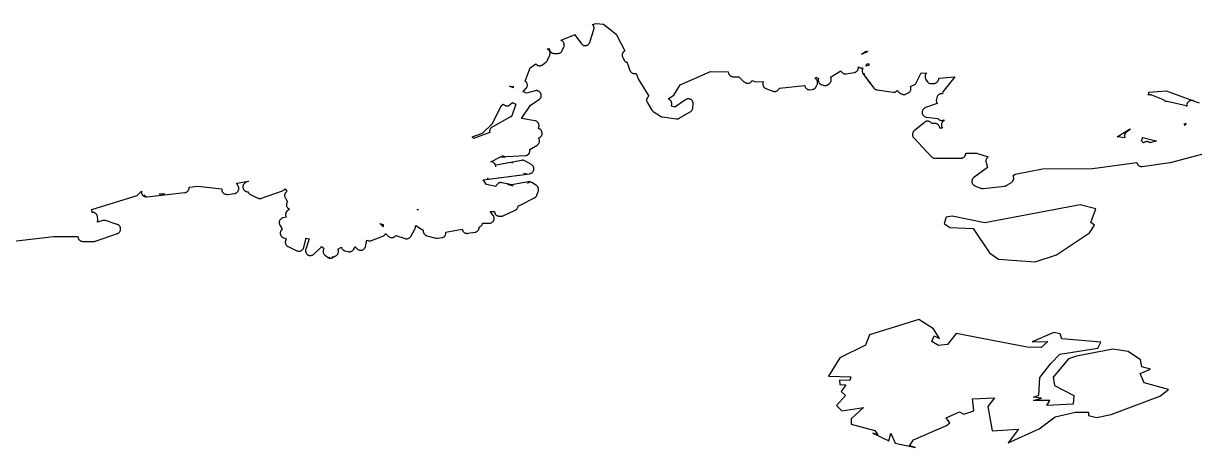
# Model space of a CAD drawing. Header units: metres. Extents: x 0 to 1325, y -1 to 773.
# Drawn here: x 1092 to 1200, y 30 to 69.1 of the extents above; entities that cross this region are included whole.
import ezdxf

# ---------------------------------------------------------------- set-up
doc = ezdxf.new("R2010")
doc.units = ezdxf.units.M

msp = doc.modelspace()

# ---------------------------------------------------------------- linework, layer by layer
at = {"layer": 'CUT'}
for points in [[(1087.28, 48.608), (1094.76, 49.478), (1096.99, 49.478), (1096.99, 49.438), (1097, 49.388), (1097.01, 49.348), (1097.02, 49.308), (1097.04, 49.268), (1097.07, 49.228), (1097.09, 49.188), (1097.12, 49.158), (1097.15, 49.128), (1097.19, 49.108), (1097.23, 49.078), (1097.27, 49.058), (1097.31, 49.048), (1097.35, 49.038), (1097.4, 49.028), (1097.44, 49.028), (1098.46, 49.028), (1098.51, 49.028), (1098.56, 49.038), (1098.61, 49.048), (1100.63, 49.738), (1100.67, 49.758), (1100.7, 49.778), (1100.74, 49.798), (1100.77, 49.828), (1100.81, 49.858), (1100.83, 49.888), (1100.86, 49.928), (1100.88, 49.968), (1100.9, 50.008), (1100.91, 50.048), (1100.92, 50.088), (1100.93, 50.128), (1100.93, 50.168), (1100.93, 50.218), (1100.92, 50.258), (1100.91, 50.298), (1100.9, 50.338), (1100.88, 50.378), (1100.85, 50.418), (1100.83, 50.448), (1100.8, 50.488), (1100.77, 50.518), (1100.73, 50.538), (1100.7, 50.558), (1100.66, 50.578), (1100.62, 50.598), (1099.55, 50.938), (1099.5, 50.948), (1099.46, 50.958), (1099.42, 50.958), (1099.38, 50.958), (1099.33, 50.948), (1099.29, 50.938), (1098.79, 50.808), (1098.8, 50.838), (1098.81, 50.878), (1098.82, 50.918), (1098.83, 50.958), (1098.83, 51.008), (1098.83, 51.048), (1098.8, 51.298), (1098.79, 51.348), (1098.78, 51.388), (1098.76, 51.428), (1098.74, 51.468), (1098.72, 51.508), (1098.69, 51.538), (1098.66, 51.568), (1098.63, 51.598), (1098.59, 51.628), (1098.56, 51.648), (1098.52, 51.668), (1098.48, 51.678), (1098.43, 51.688), (1098.39, 51.698), (1098.35, 51.698), (1098.3, 51.698), (1098.29, 51.698), (1098.26, 51.968), (1102.45, 53.258), (1102.86, 53.648), (1102.85, 53.618), (1102.85, 53.578), (1102.85, 53.538), (1102.86, 53.488), (1102.87, 53.448), (1102.89, 53.408), (1102.91, 53.368), (1102.93, 53.328), (1102.96, 53.298), (1102.99, 53.268), (1103.02, 53.238), (1103.06, 53.208), (1103.09, 53.188), (1103.13, 53.168), (1103.18, 53.158), (1103.22, 53.148), (1103.26, 53.138), (1103.31, 53.138), (1103.35, 53.138), (1106.85, 53.528), (1106.89, 53.538), (1106.94, 53.548), (1106.98, 53.568), (1107.02, 53.578), (1107.05, 53.608), (1107.09, 53.628), (1107.12, 53.658), (1107.15, 53.698), (1107.17, 53.728), (1107.2, 53.768), (1107.22, 53.808), (1107.23, 53.848), (1107.24, 53.888), (1107.25, 53.928), (1107.25, 53.978), (1107.25, 54.018), (1107.25, 54.028), (1108.05, 54.118), (1110.26, 53.868), (1110.26, 53.858), (1110.26, 53.818), (1110.26, 53.778), (1110.27, 53.728), (1110.28, 53.688), (1110.29, 53.648), (1110.31, 53.608), (1110.34, 53.568), (1110.36, 53.528), (1110.39, 53.498), (1110.42, 53.468), (1110.46, 53.448), (1110.5, 53.418), (1110.54, 53.398), (1110.58, 53.388), (1110.62, 53.378), (1110.67, 53.368), (1110.72, 53.358), (1110.77, 53.358), (1110.82, 53.358), (1111.45, 53.448), (1111.5, 53.458), (1111.54, 53.478), (1111.58, 53.488), (1111.62, 53.508), (1111.65, 53.538), (1111.69, 53.558), (1111.72, 53.588), (1111.75, 53.628), (1111.77, 53.658), (1111.79, 53.698), (1111.81, 53.738), (1111.82, 53.778), (1111.83, 53.828), (1111.84, 53.868), (1111.84, 53.908), (1111.84, 53.958), (1111.83, 53.998), (1111.82, 54.038), (1111.8, 54.078), (1111.78, 54.118), (1111.66, 54.328), (1111.64, 54.368), (1111.63, 54.378), (1111.69, 54.408), (1112.72, 54.588), (1112.46, 54.458), (1112.42, 54.438), (1112.38, 54.408), (1112.35, 54.388), (1112.32, 54.348), (1112.29, 54.318), (1112.27, 54.278), (1112.25, 54.238), (1112.23, 54.198), (1112.22, 54.158), (1112.21, 54.118), (1112.21, 54.068), (1112.21, 54.028), (1112.22, 53.988), (1112.23, 53.938), (1112.24, 53.898), (1112.26, 53.858), (1112.28, 53.818), (1112.3, 53.788), (1112.33, 53.748), (1112.36, 53.718), (1112.39, 53.698), (1112.43, 53.668), (1112.47, 53.648), (1112.51, 53.638), (1112.55, 53.618), (1112.59, 53.608), (1112.64, 53.608), (1112.68, 53.608), (1112.69, 53.608), (1112.69, 53.598), (1112.7, 53.558), (1112.72, 53.518), (1112.75, 53.478), (1112.78, 53.448), (1112.81, 53.418), (1112.84, 53.388), (1112.88, 53.358), (1112.92, 53.338), (1113.6, 53.018), (1113.64, 53.008), (1113.68, 52.988), (1113.72, 52.978), (1113.77, 52.978), (1113.81, 52.978), (1113.86, 52.978), (1113.9, 52.988), (1113.94, 53.008), (1115.86, 53.698), (1115.9, 53.708), (1115.94, 53.738), (1115.98, 53.758), (1116.01, 53.788), (1116.05, 53.818), (1116.07, 53.858), (1116.1, 53.888), (1116.27, 53.638), (1116.23, 53.608), (1116.2, 53.578), (1116.17, 53.548), (1116.14, 53.518), (1116.12, 53.478), (1116.1, 53.438), (1116.08, 53.398), (1116.07, 53.358), (1116.06, 53.308), (1116.06, 53.268), (1116.06, 53.228), (1116.07, 53.178), (1116.08, 53.138), (1116.09, 53.098), (1116.11, 53.058), (1116.13, 53.018), (1116.3, 52.748), (1116.32, 52.718), (1116.26, 52.568), (1116.24, 52.528), (1116.24, 52.488), (1116.23, 52.448), (1116.23, 52.398), (1116.23, 52.358), (1116.24, 52.308), (1116.25, 52.268), (1116.27, 52.228), (1116.29, 52.188), (1116.32, 52.158), (1116.34, 52.118), (1116.37, 52.088), (1116.41, 52.058), (1116.44, 52.038), (1116.48, 52.018), (1116.5, 52.008), (1116.3, 51.828), (1116.27, 51.798), (1116.24, 51.768), (1116.22, 51.728), (1116.19, 51.698), (1116.18, 51.658), (1116.16, 51.608), (1116.16, 51.568), (1116.15, 51.528), (1116.15, 51.488), (1116.15, 51.438), (1116.16, 51.398), (1116.2, 51.248), (1115.93, 51.198), (1115.89, 51.188), (1115.85, 51.178), (1115.81, 51.158), (1115.77, 51.138), (1115.73, 51.108), (1115.7, 51.088), (1115.67, 51.048), (1115.64, 51.018), (1115.62, 50.978), (1115.6, 50.938), (1115.58, 50.898), (1115.57, 50.858), (1115.56, 50.818), (1115.56, 50.768), (1115.56, 50.728), (1115.57, 50.688), (1115.58, 50.638), (1115.59, 50.598), (1115.61, 50.558), (1115.63, 50.518), (1115.84, 50.168), (1115.77, 50.088), (1115.74, 50.048), (1115.72, 50.018), (1115.7, 49.978), (1115.69, 49.938), (1115.67, 49.898), (1115.66, 49.848), (1115.66, 49.808), (1115.66, 49.768), (1115.66, 49.718), (1115.67, 49.678), (1115.69, 49.638), (1115.7, 49.598), (1115.72, 49.558), (1115.75, 49.518), (1115.77, 49.488), (1115.8, 49.458), (1115.84, 49.428), (1115.87, 49.408), (1115.91, 49.388), (1115.95, 49.368), (1116.2, 49.268), (1116.14, 49.088), (1116.13, 49.048), (1116.12, 49.008), (1116.12, 48.968), (1116.12, 48.918), (1116.13, 48.878), (1116.13, 48.838), (1116.15, 48.788), (1116.17, 48.748), (1116.19, 48.718), (1116.21, 48.678), (1116.24, 48.648), (1116.27, 48.608), (1116.3, 48.588), (1116.34, 48.558), (1116.38, 48.538), (1117.19, 48.158), (1117.23, 48.148), (1117.27, 48.128), (1117.32, 48.118), (1117.36, 48.118), (1117.4, 48.118), (1117.45, 48.128), (1117.49, 48.128), (1117.53, 48.148), (1117.57, 48.158), (1117.61, 48.178), (1117.65, 48.208), (1117.68, 48.238), (1117.71, 48.268), (1117.74, 48.298), (1117.77, 48.338), (1117.79, 48.378), (1117.8, 48.418), (1117.82, 48.458), (1118.01, 49.218), (1118.02, 49.258), (1118.02, 49.308), (1118.02, 49.318), (1118.34, 49.268), (1118.01, 48.308), (1118, 48.268), (1117.99, 48.228), (1117.99, 48.178), (1117.99, 48.138), (1118, 48.098), (1118.01, 48.048), (1118.02, 48.008), (1118.04, 47.968), (1118.06, 47.928), (1118.08, 47.898), (1118.11, 47.858), (1118.14, 47.828), (1118.18, 47.798), (1118.22, 47.778), (1118.26, 47.758), (1118.3, 47.738), (1118.34, 47.728), (1118.38, 47.718), (1118.43, 47.718), (1118.47, 47.718), (1118.52, 47.728), (1118.56, 47.738), (1118.6, 47.748), (1118.64, 47.768), (1118.68, 47.788), (1118.72, 47.818), (1118.75, 47.838), (1119.38, 48.438), (1119.41, 48.478), (1119.44, 48.508), (1119.46, 48.548), (1119.71, 48.358), (1119.68, 48.328), (1119.66, 48.288), (1119.64, 48.248), (1119.63, 48.198), (1119.62, 48.158), (1119.62, 48.118), (1119.62, 48.068), (1119.63, 48.028), (1119.63, 47.988), (1119.65, 47.948), (1119.66, 47.908), (1119.69, 47.868), (1119.71, 47.828), (1119.74, 47.798), (1119.77, 47.768), (1119.8, 47.738), (1120.03, 47.568), (1120.07, 47.538), (1120.11, 47.518), (1120.15, 47.508), (1120.19, 47.488), (1120.23, 47.488), (1120.27, 47.478), (1120.32, 47.478), (1120.36, 47.478), (1120.4, 47.488), (1120.44, 47.498), (1120.48, 47.518), (1120.52, 47.538), (1120.8, 47.698), (1120.84, 47.718), (1120.88, 47.748), (1120.91, 47.778), (1120.94, 47.818), (1120.96, 47.848), (1120.98, 47.888), (1121, 47.928), (1121.01, 47.968), (1121.02, 48.018), (1121.03, 48.058), (1121.03, 48.108), (1121.03, 48.148), (1121.02, 48.188), (1121.01, 48.238), (1120.99, 48.278), (1120.98, 48.308), (1121.31, 48.488), (1121.31, 48.468), (1121.32, 48.428), (1121.34, 48.388), (1121.36, 48.348), (1121.39, 48.308), (1121.41, 48.278), (1121.45, 48.248), (1121.48, 48.218), (1121.52, 48.198), (1121.56, 48.178), (1121.6, 48.158), (1121.64, 48.148), (1121.94, 48.078), (1121.98, 48.068), (1122.03, 48.068), (1122.07, 48.068), (1122.12, 48.078), (1122.16, 48.088), (1122.2, 48.098), (1122.25, 48.118), (1122.28, 48.138), (1122.32, 48.168), (1122.35, 48.198), (1122.39, 48.228), (1122.41, 48.268), (1122.58, 48.518), (1122.77, 48.338), (1122.8, 48.308), (1122.84, 48.278), (1122.87, 48.258), (1122.91, 48.238), (1122.96, 48.228), (1123, 48.218), (1123.04, 48.208), (1123.09, 48.208), (1123.13, 48.208), (1123.17, 48.218), (1123.21, 48.228), (1123.26, 48.248), (1123.29, 48.258), (1123.33, 48.288), (1123.37, 48.308), (1123.4, 48.338), (1123.43, 48.378), (1123.45, 48.408), (1123.48, 48.448), (1123.5, 48.488), (1123.51, 48.528), (1123.52, 48.568), (1123.64, 49.138), (1123.75, 49.098), (1123.79, 49.088), (1123.83, 49.078), (1123.87, 49.068), (1123.91, 49.068), (1123.95, 49.068), (1123.99, 49.078), (1124.03, 49.088), (1124.07, 49.098), (1125.13, 49.508), (1125.17, 49.528), (1125.21, 49.548), (1125.25, 49.578), (1125.28, 49.608), (1125.31, 49.638), (1125.34, 49.668), (1125.36, 49.708), (1125.37, 49.738), (1125.65, 49.488), (1125.69, 49.468), (1125.72, 49.438), (1125.76, 49.418), (1125.8, 49.398), (1125.85, 49.388), (1125.89, 49.378), (1125.94, 49.378), (1125.98, 49.378), (1126.03, 49.388), (1126.07, 49.398), (1126.11, 49.408), (1126.15, 49.428), (1126.19, 49.448), (1126.23, 49.478), (1126.26, 49.508), (1126.3, 49.538), (1126.31, 49.568), (1127.17, 49.278), (1127.21, 49.268), (1127.25, 49.258), (1127.3, 49.258), (1127.34, 49.258), (1127.38, 49.268), (1127.43, 49.278), (1127.47, 49.288), (1127.51, 49.308), (1127.55, 49.328), (1127.58, 49.348), (1127.62, 49.378), (1127.65, 49.408), (1127.68, 49.448), (1127.7, 49.488), (1128.08, 50.148), (1128.1, 50.178), (1128.12, 50.228), (1128.13, 50.268), (1128.14, 50.308), (1128.14, 50.358), (1128.14, 50.398), (1128.13, 50.438), (1128.13, 50.448), (1128.18, 50.488), (1128.68, 50.138), (1128.72, 50.118), (1128.75, 50.098), (1128.8, 50.078), (1128.84, 50.068), (1128.86, 50.058), (1128.86, 50.048), (1128.86, 49.998), (1128.86, 49.958), (1128.86, 49.918), (1128.87, 49.868), (1128.89, 49.828), (1128.9, 49.788), (1128.92, 49.748), (1128.95, 49.718), (1128.97, 49.678), (1129, 49.648), (1129.04, 49.618), (1129.07, 49.598), (1129.11, 49.578), (1129.15, 49.558), (1129.19, 49.548), (1130, 49.328), (1130.05, 49.318), (1130.1, 49.308), (1130.14, 49.308), (1130.19, 49.318), (1130.57, 49.378), (1130.61, 49.378), (1130.66, 49.398), (1130.7, 49.418), (1130.74, 49.438), (1130.77, 49.458), (1130.81, 49.488), (1130.84, 49.518), (1130.87, 49.558), (1130.89, 49.588), (1130.91, 49.628), (1130.93, 49.678), (1130.94, 49.718), (1130.95, 49.758), (1130.95, 49.808), (1130.95, 49.848), (1130.94, 49.888), (1132.45, 50.138), (1132.46, 50.098), (1132.48, 50.058), (1132.49, 50.018), (1132.51, 49.978), (1132.54, 49.938), (1132.57, 49.908), (1132.6, 49.878), (1132.63, 49.848), (1132.67, 49.818), (1132.71, 49.798), (1132.75, 49.778), (1132.8, 49.768), (1132.84, 49.758), (1132.88, 49.758), (1132.93, 49.758), (1132.97, 49.768), (1133.64, 49.878), (1133.69, 49.888), (1133.73, 49.898), (1133.77, 49.918), (1133.81, 49.938), (1133.84, 49.958), (1133.88, 49.988), (1133.91, 50.018), (1133.93, 50.048), (1133.96, 50.088), (1133.98, 50.128), (1133.99, 50.168), (1134.01, 50.208), (1134.02, 50.248), (1134.02, 50.298), (1134.02, 50.338), (1134.02, 50.348), (1134.03, 50.348), (1134.07, 50.368), (1134.11, 50.388), (1134.14, 50.408), (1134.18, 50.438), (1134.21, 50.468), (1134.24, 50.498), (1134.27, 50.528), (1134.29, 50.568), (1134.31, 50.608), (1134.32, 50.648), (1134.33, 50.698), (1134.34, 50.718), (1134.93, 50.698), (1134.98, 50.698), (1135.02, 50.708), (1135.07, 50.718), (1135.11, 50.728), (1135.15, 50.748), (1135.19, 50.768), (1135.22, 50.788), (1135.26, 50.818), (1135.29, 50.848), (1135.32, 50.888), (1135.34, 50.918), (1135.36, 50.958), (1135.38, 51.008), (1135.39, 51.048), (1135.4, 51.088), (1135.4, 51.138), (1135.4, 51.178), (1135.39, 51.218), (1135.38, 51.268), (1135.37, 51.308), (1135.35, 51.348), (1135.33, 51.388), (1135.31, 51.418), (1135.03, 51.778), (1135.43, 51.788), (1135.43, 51.758), (1135.44, 51.718), (1135.45, 51.678), (1135.46, 51.628), (1135.48, 51.588), (1135.5, 51.548), (1135.53, 51.518), (1135.56, 51.478), (1135.59, 51.448), (1135.63, 51.428), (1135.67, 51.398), (1135.71, 51.388), (1135.75, 51.368), (1135.79, 51.358), (1135.84, 51.348), (1135.88, 51.348), (1136.04, 51.348), (1136.09, 51.348), (1136.14, 51.358), (1136.18, 51.368), (1136.23, 51.388), (1137.34, 51.898), (1137.38, 51.918), (1137.41, 51.938), (1137.45, 51.968), (1137.48, 51.998), (1137.51, 52.028), (1137.53, 52.068), (1137.55, 52.108), (1137.57, 52.148), (1137.58, 52.188), (1137.59, 52.228), (1137.6, 52.268), (1137.6, 52.308), (1137.61, 52.308), (1137.65, 52.308), (1137.7, 52.328), (1137.74, 52.348), (1139.12, 53.038), (1139.16, 53.058), (1139.19, 53.078), (1139.23, 53.108), (1139.25, 53.138), (1139.28, 53.168), (1139.31, 53.208), (1139.33, 53.238), (1139.34, 53.278), (1139.47, 53.628), (1139.48, 53.668), (1139.49, 53.718), (1139.5, 53.758), (1139.5, 53.798), (1139.5, 53.848), (1139.49, 53.888), (1139.48, 53.928), (1139.46, 53.968), (1139.44, 54.008), (1139.42, 54.048), (1139.39, 54.078), (1139.36, 54.108), (1139.33, 54.138), (1139.3, 54.168), (1138.87, 54.448), (1138.83, 54.468), (1138.79, 54.488), (1138.75, 54.498), (1138.71, 54.508), (1138.67, 54.518), (1138.62, 54.518), (1138.58, 54.518), (1138.54, 54.508), (1137.03, 54.238), (1136.09, 54.438), (1136.05, 54.448), (1136.01, 54.448), (1135.96, 54.448), (1135.92, 54.438), (1135.88, 54.428), (1135.84, 54.418), (1135.8, 54.398), (1135.76, 54.378), (1135.72, 54.348), (1135.69, 54.318), (1135.66, 54.288), (1135.63, 54.258), (1135.61, 54.218), (1135.59, 54.178), (1135.57, 54.138), (1135.56, 54.098), (1134.68, 54.288), (1134.38, 54.718), (1138.67, 55.268), (1138.71, 55.278), (1138.75, 55.288), (1138.8, 55.308), (1138.84, 55.328), (1138.87, 55.358), (1138.91, 55.378), (1138.94, 55.408), (1138.97, 55.448), (1138.99, 55.488), (1139.02, 55.528), (1139.03, 55.568), (1139.05, 55.608), (1139.06, 55.648), (1139.06, 55.698), (1139.06, 55.738), (1139.05, 55.788), (1139.05, 55.828), (1139.03, 55.868), (1139.02, 55.918), (1138.99, 55.958), (1138.97, 55.988), (1138.94, 56.028), (1138.91, 56.058), (1138.87, 56.088), (1138.83, 56.108), (1138.24, 56.448), (1138.2, 56.468), (1138.16, 56.488), (1138.12, 56.498), (1138.07, 56.508), (1138.03, 56.508), (1137.98, 56.508), (1137.94, 56.498), (1135.55, 56.058), (1135.42, 56.218), (1135.39, 56.248), (1135.36, 56.278), (1135.32, 56.298), (1135.28, 56.328), (1135.25, 56.338), (1135.21, 56.358), (1135.17, 56.368), (1135.12, 56.378), (1135.09, 56.378), (1135.98, 56.818), (1138.26, 56.938), (1138.31, 56.948), (1138.35, 56.948), (1138.4, 56.968), (1138.44, 56.988), (1138.48, 57.008), (1138.51, 57.028), (1138.55, 57.058), (1138.58, 57.088), (1138.61, 57.128), (1138.63, 57.168), (1138.65, 57.208), (1138.67, 57.248), (1138.68, 57.288), (1138.69, 57.338), (1138.69, 57.378), (1138.69, 57.428), (1138.68, 57.468), (1138.68, 57.498), (1139.36, 57.918), (1139.4, 57.938), (1139.44, 57.968), (1139.47, 57.998), (1139.49, 58.038), (1139.52, 58.068), (1139.54, 58.108), (1139.56, 58.148), (1139.57, 58.198), (1139.58, 58.238), (1139.58, 58.288), (1139.58, 58.328), (1139.57, 58.378), (1139.56, 58.418), (1139.55, 58.458), (1139.53, 58.498), (1139.51, 58.538), (1139.49, 58.568), (1139.5, 58.568), (1139.54, 58.578), (1139.58, 58.598), (1139.61, 58.618), (1139.65, 58.648), (1139.68, 58.678), (1139.71, 58.708), (1139.74, 58.738), (1139.76, 58.778), (1139.78, 58.818), (1139.8, 58.858), (1139.81, 58.898), (1139.82, 58.948), (1139.82, 58.988), (1139.82, 59.038), (1139.81, 59.078), (1139.8, 59.118), (1139.79, 59.158), (1139.77, 59.198), (1139.75, 59.238), (1139.72, 59.278), (1139.69, 59.308), (1139.66, 59.338), (1139.63, 59.368), (1139.59, 59.388), (1139.46, 59.458), (1139.47, 59.468), (1139.49, 59.508), (1139.51, 59.548), (1139.52, 59.588), (1139.53, 59.638), (1139.54, 59.678), (1139.54, 59.718), (1139.54, 59.768), (1139.53, 59.808), (1139.52, 59.848), (1139.5, 59.888), (1139.48, 59.928), (1139.46, 59.968), (1139.43, 59.998), (1139.4, 60.028), (1139.37, 60.058), (1139.33, 60.088), (1139.3, 60.108), (1139.26, 60.128), (1139.21, 60.138), (1139.17, 60.148), (1137.93, 60.378), (1138.75, 61.598), (1139.54, 62.108), (1139.57, 62.138), (1139.6, 62.168), (1139.63, 62.198), (1139.66, 62.228), (1139.68, 62.268), (1139.7, 62.308), (1139.72, 62.348), (1139.73, 62.388), (1139.74, 62.438), (1139.74, 62.478), (1139.74, 62.518), (1139.73, 62.568), (1139.72, 62.608), (1139.71, 62.648), (1139.69, 62.688), (1139.67, 62.728), (1139.64, 62.768), (1139.62, 62.798), (1139.58, 62.828), (1139.55, 62.858), (1139.51, 62.878), (1139.47, 62.898), (1139.43, 62.918), (1139.39, 62.928), (1139.35, 62.938), (1139.3, 62.938), (1139.26, 62.938), (1139.22, 62.928), (1139.17, 62.918), (1138.38, 62.708), (1138.04, 62.848), (1138.07, 62.858), (1138.11, 62.888), (1138.14, 62.908), (1138.17, 62.948), (1138.35, 63.158), (1138.38, 63.188), (1138.4, 63.228), (1138.42, 63.268), (1138.44, 63.308), (1138.45, 63.348), (1138.46, 63.398), (1138.46, 63.438), (1138.46, 63.478), (1138.45, 63.528), (1138.44, 63.568), (1138.43, 63.608), (1138.41, 63.648), (1138.39, 63.688), (1138.37, 63.728), (1138.34, 63.758), (1138.3, 63.788), (1138.27, 63.818), (1138.73, 65.048), (1139.23, 65.418), (1139.26, 65.388), (1139.29, 65.358), (1139.32, 65.328), (1139.36, 65.298), (1139.4, 65.278), (1139.44, 65.268), (1139.48, 65.248), (1139.52, 65.248), (1139.56, 65.238), (1139.61, 65.238), (1139.65, 65.238), (1139.69, 65.248), (1139.74, 65.258), (1139.78, 65.278), (1139.82, 65.298), (1139.85, 65.318), (1140.17, 65.548), (1140.21, 65.578), (1140.24, 65.608), (1140.26, 65.638), (1140.29, 65.678), (1140.31, 65.708), (1140.33, 65.748), (1140.52, 66.218), (1140.53, 66.258), (1140.54, 66.298), (1140.55, 66.348), (1140.55, 66.388), (1140.55, 66.428), (1140.54, 66.478), (1140.53, 66.518), (1140.52, 66.558), (1140.5, 66.598), (1140.48, 66.638), (1140.45, 66.668), (1140.42, 66.698), (1140.39, 66.728), (1140.29, 66.808), (1140.48, 66.818), (1140.48, 66.778), (1140.49, 66.728), (1140.5, 66.688), (1140.51, 66.648), (1140.53, 66.608), (1140.55, 66.568), (1140.58, 66.538), (1140.61, 66.498), (1140.64, 66.468), (1140.68, 66.448), (1140.72, 66.418), (1140.76, 66.398), (1140.8, 66.388), (1140.84, 66.378), (1140.89, 66.368), (1140.93, 66.368), (1141.27, 66.368), (1141.31, 66.368), (1141.36, 66.378), (1141.4, 66.388), (1141.44, 66.398), (1141.48, 66.418), (1141.52, 66.438), (1141.55, 66.468), (1141.59, 66.498), (1141.62, 66.528), (1141.64, 66.568), (1141.67, 66.598), (1141.68, 66.638), (1141.82, 66.968), (1141.84, 67.018), (1141.85, 67.058), (1141.86, 67.098), (1141.86, 67.148), (1141.86, 67.188), (1141.85, 67.228), (1141.84, 67.278), (1141.83, 67.318), (1141.81, 67.358), (1141.79, 67.398), (1141.76, 67.428), (1141.73, 67.468), (1141.7, 67.498), (1141.66, 67.518), (1141.62, 67.548), (1141.58, 67.568), (1141.59, 67.588), (1142.86, 68.118), (1142.87, 68.078), (1142.88, 68.038), (1142.9, 67.998), (1142.93, 67.958), (1143.44, 67.268), (1143.47, 67.238), (1143.5, 67.208), (1143.53, 67.178), (1143.57, 67.148), (1143.61, 67.128), (1143.65, 67.108), (1143.7, 67.098), (1143.74, 67.088), (1143.79, 67.088), (1143.83, 67.088), (1143.88, 67.098), (1143.92, 67.108), (1143.96, 67.118), (1144, 67.138), (1144.04, 67.158), (1144.08, 67.188), (1144.11, 67.218), (1144.14, 67.248), (1144.17, 67.288), (1144.2, 67.318), (1144.21, 67.368), (1144.23, 67.408), (1144.59, 68.578), (1144.6, 68.618), (1144.61, 68.658), (1144.61, 68.708), (1144.61, 68.748), (1144.6, 68.798), (1144.59, 68.838), (1144.58, 68.878), (1144.56, 68.918), (1144.53, 68.958), (1144.51, 68.988), (1144.48, 69.028), (1144.47, 69.038), (1144.81, 69.138), (1145.49, 69.058), (1146.66, 68.138), (1147.45, 66.608), (1147.41, 66.588), (1147.38, 66.558), (1147.34, 66.528), (1147.31, 66.498), (1147.29, 66.458), (1147.26, 66.418), (1147.25, 66.388), (1147.23, 66.338), (1147.22, 66.298), (1147.21, 66.258), (1147.21, 66.208), (1147.21, 66.168), (1147.22, 66.128), (1147.23, 66.078), (1147.24, 66.038), (1147.26, 65.998), (1147.38, 65.768), (1147.4, 65.728), (1147.43, 65.698), (1147.46, 65.668), (1147.49, 65.638), (1147.52, 65.608), (1147.56, 65.588), (1147.6, 65.568), (1147.64, 65.548), (1147.67, 65.538), (1147.67, 65.508), (1147.68, 65.468), (1147.7, 65.428), (1147.92, 64.808), (1147.93, 64.768), (1147.95, 64.728), (1147.98, 64.688), (1148, 64.658), (1148.03, 64.628), (1148.07, 64.598), (1148.1, 64.578), (1148.14, 64.558), (1148.18, 64.538), (1148.22, 64.528), (1148.26, 64.518), (1148.31, 64.508), (1148.35, 64.508), (1148.39, 64.508), (1148.44, 64.518), (1148.48, 64.528), (1148.49, 64.528), (1148.67, 64.018), (1149.67, 62.428), (1149.64, 62.408), (1149.6, 62.378), (1149.57, 62.348), (1149.54, 62.308), (1149.52, 62.268), (1149.5, 62.238), (1149.48, 62.188), (1149.47, 62.148), (1149.46, 62.108), (1149.46, 62.058), (1149.46, 62.018), (1149.47, 61.978), (1149.48, 61.928), (1149.49, 61.888), (1149.51, 61.848), (1149.53, 61.808), (1149.94, 61.148), (1149.97, 61.108), (1150, 61.078), (1150.03, 61.038), (1150.07, 61.008), (1150.73, 60.578), (1150.77, 60.558), (1150.81, 60.548), (1150.84, 60.528), (1150.88, 60.518), (1150.92, 60.508), (1152.2, 60.338), (1152.24, 60.338), (1152.28, 60.338), (1152.33, 60.338), (1152.37, 60.348), (1152.41, 60.358), (1152.45, 60.378), (1152.48, 60.398), (1153.49, 60.978), (1153.53, 60.998), (1153.57, 61.028), (1153.6, 61.058), (1153.63, 61.098), (1153.66, 61.138), (1153.68, 61.178), (1153.69, 61.218), (1153.71, 61.258), (1153.72, 61.308), (1153.77, 61.668), (1153.77, 61.708), (1153.77, 61.748), (1153.76, 61.798), (1153.76, 61.838), (1153.74, 61.878), (1153.73, 61.918), (1153.71, 61.958), (1153.68, 61.998), (1153.65, 62.028), (1153.62, 62.058), (1153.59, 62.088), (1153.56, 62.108), (1153.52, 62.128), (1153.48, 62.148), (1153.44, 62.158), (1153.39, 62.168), (1153.35, 62.178), (1153.31, 62.178), (1153.26, 62.178), (1153.22, 62.168), (1153.18, 62.158), (1153.14, 62.138), (1153.1, 62.118), (1153.06, 62.098), (1152.06, 61.398), (1151.75, 61.508), (1151.78, 61.688), (1151.78, 61.738), (1151.78, 61.778), (1151.77, 61.828), (1151.76, 61.868), (1151.75, 61.918), (1151.73, 61.958), (1151.71, 61.998), (1151.68, 62.028), (1151.65, 62.068), (1151.62, 62.098), (1151.58, 62.118), (1151.54, 62.148), (1151.5, 62.168), (1151.45, 62.188), (1151.96, 62.508), (1152.57, 63.468), (1155.36, 64.688), (1157, 64.668), (1157, 64.638), (1157.01, 64.588), (1157.02, 64.548), (1157.03, 64.508), (1157.05, 64.468), (1157.07, 64.428), (1157.1, 64.388), (1157.12, 64.358), (1157.16, 64.328), (1157.19, 64.298), (1157.23, 64.278), (1157.27, 64.258), (1157.31, 64.238), (1157.35, 64.228), (1157.4, 64.218), (1157.44, 64.218), (1157.93, 64.208), (1157.96, 64.208), (1157.97, 64.208), (1158.37, 63.808), (1158.4, 63.768), (1158.45, 63.748), (1158.49, 63.718), (1158.62, 63.658), (1158.66, 63.638), (1158.71, 63.628), (1158.75, 63.618), (1158.79, 63.618), (1158.84, 63.618), (1158.88, 63.628), (1158.93, 63.638), (1158.97, 63.648), (1159.01, 63.668), (1159.05, 63.688), (1159.09, 63.708), (1159.12, 63.738), (1159.15, 63.778), (1159.18, 63.808), (1159.2, 63.848), (1159.21, 63.878), (1159.5, 63.738), (1160.23, 63.768), (1160.22, 63.738), (1160.2, 63.688), (1160.19, 63.648), (1160.18, 63.608), (1160.18, 63.558), (1160.18, 63.518), (1160.19, 63.468), (1160.2, 63.428), (1160.22, 63.378), (1160.24, 63.338), (1160.26, 63.308), (1160.29, 63.268), (1160.32, 63.238), (1160.35, 63.208), (1160.39, 63.178), (1160.43, 63.158), (1160.47, 63.138), (1161.12, 62.888), (1161.16, 62.878), (1161.2, 62.868), (1161.25, 62.858), (1161.29, 62.858), (1161.34, 62.858), (1161.38, 62.868), (1161.42, 62.878), (1161.46, 62.898), (1161.5, 62.918), (1161.54, 62.938), (1161.58, 62.968), (1161.61, 62.998), (1161.64, 63.038), (1161.66, 63.068), (1161.68, 63.108), (1161.7, 63.148), (1161.71, 63.178), (1164.04, 63.418), (1164.05, 63.378), (1164.06, 63.338), (1164.08, 63.298), (1164.09, 63.258), (1164.12, 63.218), (1164.14, 63.178), (1164.17, 63.148), (1164.21, 63.118), (1164.24, 63.088), (1164.28, 63.068), (1164.32, 63.048), (1164.36, 63.038), (1164.4, 63.028), (1164.45, 63.018), (1164.49, 63.018), (1164.53, 63.018), (1164.73, 63.038), (1164.78, 63.048), (1164.82, 63.058), (1164.86, 63.068), (1164.9, 63.088), (1164.94, 63.108), (1164.97, 63.138), (1165, 63.168), (1165.03, 63.198), (1165.06, 63.228), (1165.08, 63.268), (1165.18, 63.448), (1165.2, 63.488), (1165.22, 63.528), (1165.23, 63.578), (1165.24, 63.618), (1165.24, 63.658), (1165.24, 63.708), (1165.23, 63.748), (1165.22, 63.798), (1165.21, 63.838), (1165.19, 63.878), (1165.17, 63.918), (1165.14, 63.948), (1165.11, 63.988), (1165.08, 64.018), (1165.04, 64.038), (1165.01, 64.068), (1165.07, 64.168), (1165.33, 64.068), (1165.32, 64.028), (1165.31, 63.988), (1165.3, 63.948), (1165.3, 63.898), (1165.3, 63.858), (1165.31, 63.808), (1165.32, 63.768), (1165.34, 63.728), (1165.36, 63.688), (1165.38, 63.648), (1165.41, 63.608), (1165.44, 63.578), (1165.48, 63.548), (1165.51, 63.528), (1165.55, 63.508), (1165.59, 63.488), (1165.75, 63.428), (1165.8, 63.408), (1165.84, 63.408), (1165.89, 63.398), (1165.93, 63.398), (1165.98, 63.408), (1166.03, 63.418), (1166.07, 63.428), (1166.11, 63.448), (1166.15, 63.468), (1166.29, 63.558), (1166.33, 63.588), (1166.36, 63.618), (1166.39, 63.648), (1166.42, 63.678), (1166.44, 63.718), (1166.46, 63.758), (1166.48, 63.798), (1166.49, 63.848), (1166.5, 63.888), (1166.5, 63.938), (1166.5, 63.978), (1166.49, 64.018), (1166.48, 64.068), (1166.47, 64.108), (1166.45, 64.148), (1166.44, 64.178), (1167.39, 64.768), (1167.39, 64.748), (1167.41, 64.708), (1167.44, 64.668), (1167.47, 64.638), (1167.5, 64.608), (1167.53, 64.578), (1167.57, 64.548), (1167.61, 64.528), (1167.65, 64.518), (1167.69, 64.498), (1167.73, 64.488), (1167.78, 64.488), (1167.82, 64.488), (1167.87, 64.488), (1168.62, 64.598), (1168.66, 64.608), (1168.7, 64.628), (1168.74, 64.638), (1168.78, 64.668), (1168.82, 64.688), (1168.85, 64.718), (1168.89, 64.748), (1168.91, 64.788), (1168.94, 64.818), (1168.96, 64.858), (1168.98, 64.898), (1168.99, 64.948), (1169, 64.988), (1169, 65.038), (1169, 65.078), (1168.99, 65.118), (1169.16, 65.048), (1169.2, 65.038), (1169.24, 65.028), (1169.29, 65.018), (1169.33, 65.018), (1169.38, 65.018), (1169.42, 65.028), (1169.41, 64.998), (1169.38, 64.958), (1169.37, 64.918), (1169.35, 64.878), (1169.35, 64.838), (1169.34, 64.788), (1169.34, 64.748), (1169.34, 64.698), (1169.35, 64.658), (1169.37, 64.618), (1169.38, 64.578), (1169.41, 64.538), (1169.43, 64.498), (1170.42, 63.178), (1170.45, 63.148), (1170.48, 63.108), (1170.51, 63.088), (1170.55, 63.058), (1170.59, 63.038), (1170.63, 63.028), (1170.67, 63.008), (1170.72, 62.998), (1172.2, 62.788), (1172.24, 62.788), (1172.28, 62.788), (1172.33, 62.798), (1172.37, 62.798), (1172.41, 62.818), (1172.45, 62.828), (1172.49, 62.848), (1172.53, 62.878), (1172.56, 62.908), (1172.59, 62.938), (1172.61, 62.958), (1172.62, 62.928), (1172.64, 62.888), (1172.67, 62.858), (1172.7, 62.818), (1172.73, 62.798), (1172.77, 62.768), (1172.96, 62.648), (1173, 62.628), (1173.04, 62.608), (1173.09, 62.588), (1173.13, 62.588), (1173.18, 62.578), (1173.22, 62.578), (1173.27, 62.588), (1173.31, 62.588), (1173.36, 62.608), (1173.4, 62.628), (1173.6, 62.728), (1173.64, 62.748), (1173.67, 62.768), (1173.71, 62.798), (1173.74, 62.828), (1173.77, 62.868), (1173.79, 62.898), (1173.81, 62.938), (1173.83, 62.978), (1173.84, 63.018), (1173.85, 63.068), (1173.85, 63.108), (1173.85, 63.148), (1173.85, 63.198), (1173.84, 63.238), (1173.82, 63.278), (1173.81, 63.318), (1174.26, 63.538), (1174.8, 64.578), (1175.28, 64.548), (1175.27, 64.538), (1175.24, 64.508), (1175.22, 64.468), (1175.2, 64.428), (1175.18, 64.388), (1175.17, 64.348), (1175.16, 64.308), (1175.15, 64.268), (1175.15, 64.218), (1175.15, 64.178), (1175.16, 64.138), (1175.17, 64.088), (1175.19, 64.048), (1175.21, 64.008), (1175.23, 63.978), (1175.36, 63.788), (1175.38, 63.748), (1175.41, 63.718), (1175.45, 63.688), (1175.48, 63.668), (1175.52, 63.638), (1175.56, 63.618), (1175.6, 63.608), (1175.64, 63.598), (1175.68, 63.588), (1175.72, 63.588), (1175.77, 63.588), (1176.01, 63.608), (1176.05, 63.618), (1176.09, 63.628), (1176.14, 63.638), (1176.18, 63.658), (1176.22, 63.678), (1176.25, 63.708), (1176.28, 63.738), (1176.32, 63.768), (1176.34, 63.808), (1176.37, 63.838), (1176.38, 63.878), (1176.4, 63.928), (1176.41, 63.968), (1176.42, 64.008), (1176.42, 64.058), (1176.42, 64.088), (1177.9, 64.198), (1176.8, 62.828), (1176.76, 62.638), (1176.73, 62.648), (1176.69, 62.648), (1176.64, 62.648), (1176.6, 62.638), (1176.56, 62.628), (1176.51, 62.618), (1176.47, 62.598), (1176.44, 62.578), (1176.4, 62.548), (1176.37, 62.518), (1176.34, 62.488), (1176.31, 62.458), (1176.29, 62.418), (1176.27, 62.378), (1176.25, 62.338), (1176.24, 62.298), (1176.2, 62.118), (1176.19, 62.068), (1176.19, 62.028), (1176.19, 61.988), (1176.2, 61.938), (1176.21, 61.898), (1176.22, 61.858), (1176.24, 61.818), (1176.26, 61.778), (1176.28, 61.748), (1175.18, 61.368), (1175.14, 61.348), (1175.1, 61.328), (1175.06, 61.298), (1175.03, 61.268), (1175, 61.238), (1174.97, 61.208), (1174.94, 61.168), (1174.92, 61.128), (1174.91, 61.088), (1174.89, 61.048), (1174.88, 60.998), (1174.88, 60.958), (1174.88, 60.908), (1174.89, 60.868), (1174.9, 60.818), (1174.91, 60.778), (1174.93, 60.738), (1174.95, 60.698), (1174.98, 60.658), (1175, 60.628), (1175.04, 60.598), (1175.07, 60.568), (1175.11, 60.548), (1175.15, 60.528), (1175.19, 60.508), (1175.24, 60.498), (1175.28, 60.488), (1176.33, 60.378), (1176.33, 60.368), (1176.36, 60.328), (1176.39, 60.298), (1176.43, 60.268), (1176.46, 60.248), (1176.5, 60.228), (1176.54, 60.208), (1176.58, 60.198), (1176.63, 60.188), (1176.67, 60.188), (1176.71, 60.188), (1176.76, 60.188), (1176.8, 60.198), (1176.84, 60.218), (1176.88, 60.228), (1176.89, 60.228), (1176.91, 60.178), (1176.9, 60.168), (1176.87, 60.148), (1176.83, 60.118), (1176.8, 60.088), (1176.77, 60.058), (1176.74, 60.028), (1176.72, 59.988), (1176.7, 59.948), (1176.68, 59.908), (1176.67, 59.868), (1176.66, 59.828), (1176.66, 59.778), (1176.66, 59.738), (1176.67, 59.698), (1176.68, 59.648), (1176.69, 59.608), (1176.71, 59.568), (1176.76, 59.478), (1176.51, 59.458), (1176.51, 59.468), (1176.51, 59.508), (1176.5, 59.558), (1176.49, 59.598), (1176.47, 59.638), (1176.45, 59.678), (1176.43, 59.718), (1176.4, 59.748), (1176.37, 59.778), (1176.34, 59.808), (1176.31, 59.838), (1176.27, 59.858), (1176.23, 59.878), (1176.19, 59.888), (1176.15, 59.898), (1176.1, 59.908), (1176.06, 59.908), (1176.02, 59.908), (1175.78, 59.888), (1175.77, 59.898), (1175.75, 59.928), (1175.72, 59.968), (1175.69, 59.998), (1175.66, 60.028), (1175.62, 60.048), (1175.58, 60.068), (1175.54, 60.088), (1175.5, 60.098), (1175.46, 60.108), (1175.41, 60.118), (1175.37, 60.118), (1175.33, 60.118), (1175.28, 60.108), (1175.24, 60.098), (1175.2, 60.078), (1175.16, 60.058), (1175.13, 60.038), (1175.09, 60.008), (1174.15, 59.218), (1174.12, 59.198), (1174.09, 59.158), (1174.06, 59.128), (1174.04, 59.088), (1174.02, 59.048), (1174.01, 59.008), (1174, 58.968), (1173.99, 58.928), (1173.99, 58.878), (1173.99, 58.838), (1174, 58.798), (1174.01, 58.758), (1174.02, 58.708), (1174.04, 58.668), (1174.06, 58.638), (1174.09, 58.598), (1174.11, 58.568), (1175.76, 56.838), (1175.8, 56.808), (1175.83, 56.778), (1175.87, 56.758), (1175.91, 56.738), (1175.96, 56.718), (1176, 56.708), (1176.05, 56.698), (1176.09, 56.698), (1178.46, 56.708), (1178.51, 56.708), (1178.55, 56.718), (1178.59, 56.728), (1178.63, 56.738), (1178.67, 56.758), (1178.71, 56.788), (1178.74, 56.808), (1178.78, 56.838), (1178.81, 56.868), (1178.83, 56.908), (1178.86, 56.938), (1178.87, 56.978), (1178.89, 57.028), (1178.9, 57.068), (1178.91, 57.108), (1178.91, 57.148), (1178.91, 57.158), (1179.9, 57.158), (1180.97, 56.818), (1180.95, 56.808), (1180.92, 56.778), (1180.89, 56.748), (1180.86, 56.718), (1180.83, 56.688), (1180.81, 56.648), (1180.79, 56.608), (1180.78, 56.568), (1180.77, 56.528), (1180.76, 56.488), (1180.76, 56.438), (1180.76, 56.398), (1180.77, 56.358), (1180.78, 56.308), (1180.91, 55.858), (1179.65, 54.928), (1179.62, 54.908), (1179.59, 54.868), (1179.56, 54.838), (1179.54, 54.808), (1179.52, 54.768), (1179.5, 54.728), (1179.49, 54.688), (1179.48, 54.638), (1179.47, 54.598), (1179.47, 54.558), (1179.47, 54.508), (1179.48, 54.468), (1179.49, 54.428), (1179.51, 54.388), (1179.53, 54.348), (1179.55, 54.308), (1179.58, 54.278), (1179.61, 54.248), (1179.64, 54.218), (1179.68, 54.188), (1179.71, 54.168), (1179.75, 54.148), (1180.28, 53.938), (1180.33, 53.928), (1180.37, 53.918), (1180.41, 53.908), (1180.46, 53.908), (1180.5, 53.908), (1182.51, 54.128), (1182.55, 54.138), (1182.59, 54.148), (1182.63, 54.158), (1182.67, 54.178), (1182.7, 54.198), (1183.12, 54.468), (1183.16, 54.498), (1183.19, 54.528), (1183.22, 54.558), (1183.25, 54.598), (1183.27, 54.628), (1183.29, 54.668), (1183.31, 54.718), (1183.32, 54.758), (1183.33, 54.798), (1183.33, 54.848), (1183.33, 54.888), (1183.32, 54.938), (1183.31, 54.978), (1183.3, 55.018), (1183.28, 55.058), (1183.26, 55.088), (1183.48, 55.228), (1185.99, 55.728), (1190.61, 55.738), (1194.69, 56.318), (1194.69, 56.308), (1194.69, 56.268), (1194.71, 56.228), (1194.72, 56.178), (1194.75, 56.148), (1194.77, 56.108), (1194.8, 56.078), (1194.83, 56.048), (1194.86, 56.018), (1194.9, 55.988), (1194.94, 55.968), (1194.98, 55.958), (1195.02, 55.938), (1195.06, 55.928), (1195.11, 55.928), (1195.15, 55.928), (1195.19, 55.928), (1197.75, 56.298), (1197.8, 56.308), (1203.11, 57.708)], [(1200.03, 61.938), (1199.99, 61.968), (1200.44, 61.818)]]:
    msp.add_lwpolyline(points, dxfattribs=at)
for points in [[(1169.87, 66.558), (1169.34, 66.288), (1169.29, 66.288), (1169.73, 66.578), (1169.87, 66.558)], [(1169.95, 65.308), (1169.96, 65.268), (1169.7, 65.208), (1169.71, 65.228), (1169.73, 65.268), (1169.75, 65.308), (1169.76, 65.348), (1169.77, 65.398), (1169.95, 65.398), (1169.95, 65.348), (1169.95, 65.308)], [(1137.14, 63.318), (1137.14, 63.288), (1137.14, 63.238), (1137.15, 63.208), (1136.86, 63.328), (1136.82, 63.338), (1136.83, 63.348), (1137.14, 63.318)], [(1197.41, 62.908), (1199.91, 62.008), (1199.86, 62.018), (1199.82, 62.028), (1199.78, 62.028), (1199.73, 62.028), (1199.69, 62.018), (1199.65, 62.018), (1199.6, 61.998), (1199.56, 61.978), (1199.52, 61.958), (1199.49, 61.938), (1199.45, 61.908), (1199.42, 61.878), (1199.39, 61.838), (1199.37, 61.808), (1199.35, 61.768), (1199.33, 61.718), (1199.32, 61.678), (1199.31, 61.638), (1199.31, 61.588), (1199.31, 61.548), (1199.31, 61.498), (1199.29, 61.508), (1199.25, 61.518), (1197.49, 61.918), (1197.45, 61.928), (1197.41, 61.928), (1197.37, 61.928), (1197.34, 61.928), (1197.33, 61.948), (1197.3, 61.978), (1197.26, 62.008), (1197.23, 62.038), (1197.19, 62.058), (1197.15, 62.078), (1196.07, 62.518), (1196.03, 62.528), (1195.99, 62.538), (1195.94, 62.548), (1195.9, 62.548), (1195.85, 62.548), (1195.81, 62.538), (1195.78, 62.528), (1195.79, 62.808), (1197.41, 62.908)], [(1135.24, 59.898), (1136.05, 61.528), (1136.24, 61.688), (1136.27, 61.658), (1136.31, 61.628), (1136.34, 61.608), (1136.38, 61.588), (1136.42, 61.568), (1136.46, 61.558), (1136.51, 61.548), (1136.55, 61.538), (1136.6, 61.538), (1136.64, 61.538), (1136.68, 61.548), (1136.73, 61.558), (1136.77, 61.578), (1136.81, 61.598), (1136.84, 61.628), (1136.88, 61.648), (1137.09, 61.838), (1137.41, 61.678), (1137.02, 60.618), (1137, 60.568), (1137, 60.538), (1136.96, 60.528), (1136.91, 60.518), (1136.87, 60.498), (1136.83, 60.478), (1135.21, 59.578), (1135.17, 59.558), (1135.14, 59.528), (1135.11, 59.498), (1135.08, 59.468), (1135.05, 59.428), (1135.03, 59.388), (1135.01, 59.348), (1135, 59.308), (1134.99, 59.268), (1134.98, 59.218), (1134.98, 59.178), (1134.98, 59.128), (1134.99, 59.088), (1135, 59.068), (1133.5, 58.518), (1133.49, 58.538), (1133.47, 58.568), (1133.44, 58.608), (1133.41, 58.638), (1133.37, 58.668), (1133.36, 58.678), (1134.32, 59.018), (1135.24, 59.898)], [(1199.22, 59.948), (1199.14, 59.708), (1199.06, 59.848), (1199.22, 59.948)], [(1194.03, 59.388), (1194.1, 59.368), (1193.74, 59.108), (1193.7, 59.078), (1193.67, 59.048), (1193.64, 59.008), (1193.62, 58.978), (1193.6, 58.938), (1193.58, 58.898), (1193.57, 58.858), (1193.56, 58.818), (1193.55, 58.768), (1193.55, 58.728), (1193.55, 58.678), (1193.56, 58.638), (1193.57, 58.598), (1193.57, 58.588), (1192.89, 58.678), (1194.03, 59.388)], [(1195.12, 58.368), (1195.15, 58.398), (1195.17, 58.438), (1195.19, 58.478), (1195.21, 58.518), (1195.22, 58.558), (1195.23, 58.608), (1195.26, 58.598), (1196.32, 58.328), (1196.36, 58.318), (1196.41, 58.318), (1196.51, 58.318), (1195.93, 58.108), (1195.91, 58.118), (1195.88, 58.148), (1195.84, 58.168), (1195.8, 58.188), (1195.76, 58.208), (1195.72, 58.218), (1195.68, 58.228), (1195.63, 58.228), (1195.59, 58.228), (1195.55, 58.218), (1195.5, 58.208), (1195.46, 58.198), (1195.42, 58.178), (1195.38, 58.158), (1195.35, 58.138), (1195.31, 58.108), (1195.09, 58.338), (1195.12, 58.368)], [(1128.39, 51.918), (1128.37, 51.918), (1128.33, 51.928), (1128.33, 51.998), (1128.39, 51.918)], [(1189.46, 52.398), (1180.68, 50.748), (1177.65, 51.338), (1177.1, 51.248), (1176.92, 50.688), (1177.43, 50.318), (1179.59, 50.218), (1181.09, 47.958), (1181.93, 47.388), (1185.31, 47.138), (1187.28, 47.788), (1190.32, 49.808), (1190.8, 50.508), (1190.44, 50.758), (1190.9, 52.018), (1189.46, 52.398)], [(1125.16, 50.588), (1125.15, 50.548), (1125.14, 50.508), (1125.14, 50.468), (1125.14, 50.418), (1125.15, 50.378), (1124.85, 50.688), (1125.16, 50.598), (1125.16, 50.588)], [(1195.38, 35.958), (1194.99, 36.838), (1195.96, 37.248), (1195.16, 37.448), (1195.03, 38.088), (1193.89, 38.868), (1192.49, 39.078), (1189.12, 38.448), (1188.39, 38.178), (1186.96, 36.488), (1187.11, 35.738), (1188.87, 34.798), (1188.82, 34.008), (1186.38, 33.878), (1186.65, 34.328), (1185.17, 34.338), (1185.9, 34.548), (1185.17, 34.648), (1185.65, 34.848), (1185.74, 36.458), (1186.76, 37.768), (1187.6, 38.618), (1191.08, 39.178), (1191.38, 39.728), (1187.77, 40.038), (1187.63, 40.488), (1187.03, 40.608), (1185.04, 39.748), (1186.48, 39.778), (1185.87, 39.228), (1184.56, 39.268), (1178.03, 40.528), (1177.22, 39.518), (1176.39, 39.418), (1175.78, 39.778), (1176, 40.318), (1176.47, 40.078), (1175.92, 40.968), (1174.57, 41.808), (1170.03, 40.398), (1169.66, 39.448), (1167.28, 38.278), (1166.23, 36.588), (1168.29, 36.528), (1168.2, 36.178), (1167.26, 36.228), (1167.28, 35.818), (1167.84, 35.778), (1167.4, 35.178), (1167.82, 34.798), (1166.99, 33.878), (1167.47, 33.398), (1169.47, 33.698), (1168.33, 32.658), (1168.33, 32.168), (1170.52, 31.568), (1170.8, 31.168), (1170.34, 31.338), (1171.8, 30.628), (1172.01, 31.338), (1172.38, 30.408), (1174.28, 29.998), (1173.72, 30.158), (1174.08, 30.718), (1177.14, 32.038), (1177.45, 32.288), (1177.1, 32.728), (1178.33, 33.308), (1178.73, 33.078), (1179.65, 33.388), (1179.53, 34.508), (1181.57, 34.588), (1180.96, 33.778), (1181.33, 31.548), (1183.76, 31.708), (1182.81, 30.438), (1185.68, 31.718), (1187.15, 32.848), (1189.04, 33.268), (1190.24, 33.268), (1190.23, 32.968), (1190.97, 32.788), (1192.31, 33.058), (1196.82, 34.748), (1197.6, 35.368), (1195.38, 35.958)]]:
    msp.add_lwpolyline(points, close=True, dxfattribs=at)
at = {"layer": 'SCORE'}
for points in [[(1169.58, 64.468), (1169.56, 64.478), (1169.42, 64.528), (1169.43, 64.498), (1170.1, 63.608), (1170.13, 63.648), (1170.16, 63.698)], [(1135.32, 56.298), (1135.28, 56.328), (1135.25, 56.338), (1135.21, 56.358), (1135.17, 56.368), (1135.12, 56.378), (1135.09, 56.378), (1135.98, 56.818), (1136.41, 56.838), (1136.13, 56.918)], [(1137.02, 56.228), (1137.09, 56.298), (1137.12, 56.348), (1135.55, 56.058), (1135.42, 56.218), (1135.39, 56.248), (1135.36, 56.278), (1135.32, 56.298)], [(1134.79, 54.878), (1134.79, 54.848), (1134.87, 54.778), (1138.45, 55.238), (1138.1, 55.298)], [(1135.49, 55.978), (1135.58, 55.958)], [(1137.03, 54.238), (1136.61, 54.328), (1136.72, 54.278), (1137.14, 54.158)], [(1138.47, 54.388), (1138.67, 54.518), (1138.62, 54.518), (1138.58, 54.518), (1138.54, 54.508), (1137.03, 54.238)], [(1103.08, 53.318), (1103.29, 53.138)], [(1103.29, 53.138), (1103.31, 53.138), (1103.35, 53.138), (1104.97, 53.318), (1104.99, 53.348), (1105.01, 53.368), (1104.5, 53.368)], [(1120.24, 47.578), (1120.17, 47.518), (1120.15, 47.508), (1120.19, 47.488), (1120.23, 47.488)], [(1120.23, 47.488), (1120.27, 47.478), (1120.32, 47.478), (1120.36, 47.478), (1120.4, 47.488), (1120.44, 47.498), (1120.48, 47.518), (1120.52, 47.538), (1120.58, 47.568), (1120.5, 47.578), (1120.44, 47.608)], [(1120.74, 47.658), (1120.76, 47.678), (1120.75, 47.678), (1120.74, 47.658)]]:
    msp.add_lwpolyline(points, dxfattribs=at)

doc.saveas('drawing.dxf')
